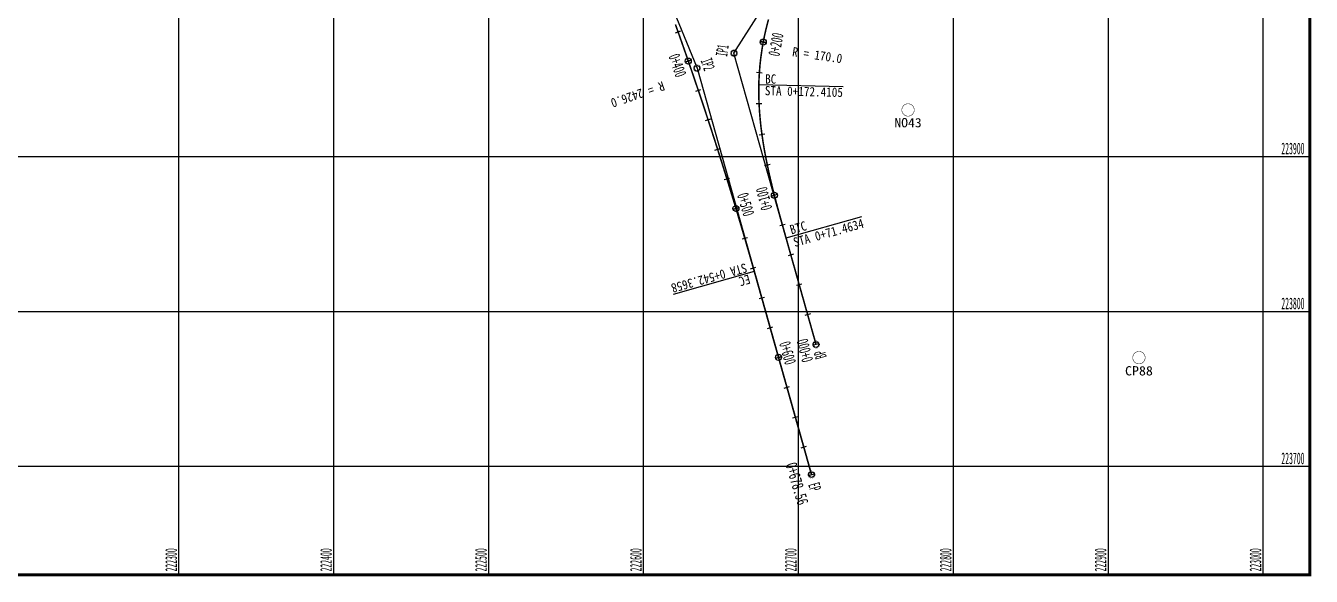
# Model space of a CAD drawing. Extents: x 221399 to 223677, y 223629 to 224581.
# Drawn here: x 222201 to 223031, y 223629 to 223984 of the extents above; entities that cross this region are included whole.
import ezdxf
from ezdxf.enums import TextEntityAlignment as Align

# ---------------------------------------------------------------- set-up
doc = ezdxf.new("R2010")
doc.units = 0
doc.header["$MEASUREMENT"] = 0
doc.layers.get('0').update_dxf_attribs({"linetype": 'CONTINUOUS'})
for name, color, linetype in [('CA-ALGN-CNTL', 2, 'CONTINUOUS'), ('CA-ALGN-IPLN', 1, 'CONTINUOUS'), ('CA-ALGN-IPSM', 2, 'CONTINUOUS'), ('CA-ALGN-STSM', 2, 'CONTINUOUS'), ('CA-ALGN-SUBL', 1, 'CONTINUOUS'), ('CA-ALGN-SUBT', 2, 'CONTINUOUS'), ('CA-ALGN-TEXT', 3, 'CONTINUOUS'), ('CV-GRID-BORD', 4, 'CONTINUOUS'), ('CV-GRID-LINE', 1, 'CONTINUOUS'), ('CV-GRID-TEXT', 4, 'CONTINUOUS'), ('CV-SURV-SYMB', 3, 'CONTINUOUS'), ('CV-SURV-TEXT', 3, 'CONTINUOUS')]:
    doc.layers.add(name, color=color, linetype=linetype)
doc.styles.add('GHS', font='DotumChe.ttf')
doc.styles.add('GTXT', font='DotumChe.ttf')

# ---------------------------------------------------------------- blocks, each defined once
blk = doc.blocks.new('CASTAMS')
blk.add_line((0, -1.5), (0, 1.5))
at = {"style": 'GTXT', "flags": 1}
for tag, p in [('XSEC_DAT', (0, -6.85)), ('STA_DST', (0, -3.62))]:
    blk.add_attdef(tag, text='', height=2.5, dxfattribs=at).set_placement(p, align=Align.MIDDLE)
blk = doc.blocks.new('CAIPMRK')
at = {"const_width": 0.1}
blk.add_lwpolyline([(-2, 0, -1), (2, 0, -1)], format="xyb", close=True, dxfattribs=at)
blk.add_circle((0, 0), 1.5)
blk = doc.blocks.new('CASTAMM')
blk.add_line((0, -1.5), (0, 1.5))
blk.add_circle((0, 0), 1.3)
at = {"style": 'GTXT', "flags": 1}
for tag, p in [('XSEC_DAT', (0, -6.85)), ('STA_DST', (0, -3.62))]:
    blk.add_attdef(tag, text='', height=2.5, dxfattribs=at).set_placement(p, align=Align.MIDDLE)
blk = doc.blocks.new('CVSVCPM')
at = {"const_width": 0.15}
blk.add_lwpolyline([(0, 2, -1), (0, -2, -1), (0, 2)], format="xyb", dxfattribs=at)
at = {"style": 'GTXT', "flags": 1}
blk.add_attdef('NO', text='', height=2.5, dxfattribs=at).set_placement((0, 4.76), align=Align.MIDDLE)

msp = doc.modelspace()

# ---------------------------------------------------------------- linework, layer by layer
at = {"layer": 'CA-ALGN-CNTL', "const_width": 1}
for points in [[(222711.3, 223778.56), (222709.95, 223783.38), (222708.59, 223788.19), (222707.24, 223793), (222705.88, 223797.81), (222704.52, 223802.63), (222703.17, 223807.44), (222701.81, 223812.25), (222701.41, 223813.7), (222701.27, 223814.18), (222700.46, 223817.06), (222699.1, 223821.88), (222697.75, 223826.69), (222696.39, 223831.5), (222695.03, 223836.32), (222693.68, 223841.13), (222692.32, 223845.94), (222691.92, 223847.35), (222690.97, 223850.75), (222689.62, 223855.57), (222688.28, 223860.39), (222686.96, 223865.21), (222685.66, 223870.04), (222684.4, 223874.88), (222683.79, 223877.3), (222683.67, 223877.78), (222683.18, 223879.73), (222682.01, 223884.59), (222680.89, 223889.46), (222679.84, 223894.35), (222678.85, 223899.25), (222677.94, 223904.16), (222677.11, 223909.1), (222676.38, 223914.04), (222675.74, 223919), (222675.21, 223923.97), (222674.8, 223928.95), (222674.71, 223930.34), (222674.51, 223933.95), (222674.34, 223938.94), (222674.31, 223943.94), (222674.35, 223946.35), (222674.42, 223948.94), (222674.69, 223953.93), (222675.09, 223958.92), (222675.65, 223963.89), (222676.35, 223968.84), (222677.19, 223973.77), (222678.18, 223978.67), (222679.32, 223983.54), (222680.59, 223988.37)], [(222620.52, 223985.12), (222622.2, 223980.41), (222623.87, 223975.69), (222625.53, 223970.98), (222627.18, 223966.26), (222628.82, 223961.53), (222630.45, 223956.81), (222632.07, 223952.08), (222633.68, 223947.34), (222635.29, 223942.61), (222636.88, 223937.87), (222638.46, 223933.13), (222640.03, 223928.38), (222641.6, 223923.63), (222643.15, 223918.88), (222644.69, 223914.12), (222646.22, 223909.36), (222647.75, 223904.6), (222649.26, 223899.83), (222650.76, 223895.07), (222652.26, 223890.29), (222652.56, 223889.34), (222653.74, 223885.52), (222655.22, 223880.74), (222655.95, 223878.35), (222656.1, 223877.87), (222656.68, 223875.96), (222658.14, 223871.18), (222659.58, 223866.39), (222661.01, 223861.6), (222662.44, 223856.81), (222663.85, 223852.01), (222665.26, 223847.21), (222666.65, 223842.41), (222668.04, 223837.61), (222669.42, 223832.8), (222670.78, 223827.99), (222671.42, 223825.71), (222672.14, 223823.18), (222673.49, 223818.37), (222674.85, 223813.55), (222676.21, 223808.74), (222677.56, 223803.93), (222678.92, 223799.12), (222679.19, 223798.15), (222679.32, 223797.67), (222680.27, 223794.3), (222681.63, 223789.49), (222682.98, 223784.68), (222684.34, 223779.86), (222685.7, 223775.05), (222687.05, 223770.24), (222688.41, 223765.43), (222689.76, 223760.61), (222691.12, 223755.8), (222692.48, 223750.99), (222693.83, 223746.18), (222695.19, 223741.36), (222696.54, 223736.55), (222697.9, 223731.74), (222699.25, 223726.93), (222700.61, 223722.11), (222701.97, 223717.3), (222703.32, 223712.49), (222704.68, 223707.67), (222706.03, 223702.86), (222707.39, 223698.05), (222708.35, 223694.62)]]:
    msp.add_lwpolyline(points, dxfattribs=at)
at = {"layer": 'CA-ALGN-IPLN'}
for p, q in [((222538.94, 224191.4), (222634.46, 223956.9)), ((222658.31, 223966.65), (222746.59, 224107.09)), ((222711.3, 223778.56), (222658.31, 223966.65)), ((222634.46, 223956.9), (222708.36, 223694.62))]:
    msp.add_line(p, q, dxfattribs=at)
at = {"layer": 'CA-ALGN-SUBL'}
for p, q in [((222674.35, 223946.35), (222728.73, 223945.14)), ((222691.92, 223847.35), (222740.82, 223861.12)), ((222671.42, 223825.71), (222619.06, 223810.96))]:
    msp.add_line(p, q, dxfattribs=at)
at = {"layer": 'CV-GRID-BORD', "const_width": 2}
msp.add_lwpolyline([(221400, 223630), (221400, 224580), (223030, 224580), (223030, 223630)], close=True, dxfattribs=at)
at = {"layer": 'CV-GRID-LINE'}
for points in [[(222300, 223630), (222300, 224580)], [(222400, 223630), (222400, 224580)], [(222500, 223630), (222500, 224580)], [(222600, 223630), (222600, 224580)], [(222700, 223630), (222700, 224580)], [(223000, 223630), (223000, 224580)], [(222800, 223630), (222800, 224283.68)], [(222900, 223630), (222900, 224283.68)], [(221400, 223900), (223030, 223900)], [(221400, 223800), (223030, 223800)], [(221400, 223700), (223030, 223700)]]:
    msp.add_lwpolyline(points, dxfattribs=at)

# ---------------------------------------------------------------- block references
at = {"layer": 'CA-ALGN-IPSM', "xscale": 1.199999999982538, "yscale": 1.200000000011642, "zscale": 1.2}
for p in [(222658.31, 223966.65), (222634.46, 223956.9), (222711.3, 223778.56), (222708.36, 223694.62)]:
    msp.add_blockref('CAIPMRK', p, dxfattribs=at)
at = {"layer": 'CA-ALGN-STSM', "yscale": 1.200000000011642, "zscale": 1.2}
for p, xscale, rotation in [((222622.2, 223980.41), 1.199999999999674, 289.5684261445022), ((222677.19, 223973.77), 1.199999999995384, 79.42397959905138), ((222628.82, 223961.53), 1.199999999998081, 289.0960169689059), ((222674.69, 223953.93), 1.200000000014673, 86.16462022209924), ((222635.29, 223942.61), 1.199999999998234, 288.623743834959), ((222674.51, 223933.95), 1.199999999996038, 92.64814990561119), ((222641.6, 223923.63), 1.200000000016076, 288.1513470127016), ((222676.38, 223914.04), 1.199999999993, 97.89236408037378), ((222647.75, 223904.6), 1.199999999999987, 287.6790676975179), ((222679.84, 223894.35), 1.19999999999361, 101.8011199883572), ((222653.74, 223885.52), 1.200000000012095, 287.206735017331), ((222684.4, 223874.88), 1.199999999991516, 104.3744463639428), ((222659.58, 223866.39), 1.200000000007702, 286.7343670520446), ((222689.62, 223855.57), 1.200000000007852, 105.6122098454246), ((222665.26, 223847.21), 1.200000000007107, 286.2619751465392), ((222695.03, 223836.32), 1.200000000002611, 105.733746653434), ((222670.78, 223827.99), 1.200000000005627, 285.7895661230244), ((222700.46, 223817.06), 1.200000000002611, 105.733746653434), ((222676.21, 223808.74), 1.200000000010503, 285.7337466547716), ((222705.88, 223797.81), 1.200000000010503, 105.7337466547716), ((222681.63, 223789.49), 1.199999999996054, 285.7337854962132), ((222711.3, 223778.56), 1.199999999988661, 105.7339233695183), ((222687.05, 223770.24), 1.199999999996054, 285.7337854962132), ((222692.48, 223750.99), 1.200000000010503, 285.7337466547716), ((222697.9, 223731.74), 1.200000000010503, 285.7337466547716), ((222703.32, 223712.49), 1.199999999998789, 285.7336087818433), ((222708.35, 223694.62), 1.200000000002611, 285.733746653434)]:
    msp.add_blockref('CASTAMS', p, dxfattribs=dict(at, xscale=xscale, rotation=rotation))
at = {"layer": 'CA-ALGN-STSM', "yscale": 1.5}
for p, xscale, rotation in [((222677.19, 223973.77), 1.500000000012785, 260.2664271399949), ((222628.82, 223961.53), 1.500000000008032, 109.1550700723553), ((222684.4, 223874.88), 1.499999999998258, 104.1223172530658), ((222659.58, 223866.39), 1.499999999988651, 106.7933296384582), ((222687.05, 223770.24), 1.499999999993436, 105.733737877879)]:
    msp.add_blockref('CASTAMM', p, dxfattribs=dict(at, xscale=xscale, rotation=rotation))
at = {"layer": 'CV-SURV-SYMB', "xscale": 2, "yscale": 2}
for p in [(222770.67, 223929.98), (222919.75, 223770.12)]:
    msp.add_blockref('CVSVCPM', p, dxfattribs=at)

# ---------------------------------------------------------------- texts
at = {"layer": 'CA-ALGN-SUBT', "style": 'GHS'}
for s, height, rotation, width, p, p2 in [('R = 170.0', 6, 351.78948, 0.880078, (222695.64, 223964.72), (222727.71, 223960.1)), ('R = 2426.0', 6, 198.94931, 0.880078, (222612.21, 223948.62), (222578.17, 223936.93)), ('BC', 6, 358.72248, 0.880078, (222678.36, 223947.06), (222685.56, 223946.9)), ('STA 0+172.4105', 6, 358.72248, 0.880078, (222678.19, 223939.47), (222728.58, 223938.34)), ('BTC', 6, 15.73378, 0.880078, (222695.35, 223849.62), (222705.74, 223852.55)), ('STA 0+71.4634', 6, 15.73378, 0.880078, (222697.62, 223841.47), (222742.67, 223854.16)), ('STA 0+542.3658', 6, 195.73375, 0.880078, (222665.73, 223831.17), (222617.22, 223817.51)), ('EC', 6, 195.73375, 0.880078, (222667.79, 223823.86), (222660.86, 223821.91)), ('BP', 7.5, 105.73378, 0.488932, (222718.27, 223770.57), (222716.91, 223775.39))]:
    msp.add_text(s, height=height, rotation=rotation, dxfattribs=dict(at, width=width)).set_placement(p, p2, align=Align.FIT)
at = {"layer": 'CA-ALGN-TEXT', "style": 'GHS'}
for s, rotation, width, p, p2 in [('0+200', 79.42388, 0.586719, (222687.62, 223964.19), (222690.38, 223978.93)), ('IP1', 81.78948, 0.488932, (222653.9, 223964.14), (222654.97, 223971.57)), ('0+400', 289.09606, 0.586719, (222615.93, 223964.66), (222620.83, 223950.49)), ('IP2', 288.94931, 0.488932, (222636.73, 223961.78), (222639.17, 223954.68)), ('0+100', 104.37436, 0.586719, (222683.14, 223866.36), (222679.42, 223880.89)), ('0+500', 286.73432, 0.586719, (222660.22, 223875.1), (222664.54, 223860.74)), ('0+600', 285.73375, 0.586719, (222687.37, 223779.36), (222691.43, 223764.92)), ('0+000', 104.37436, 0.586719, (222709.49, 223768.35), (222705.77, 223782.89)), ('0+678.56          ', 286.75846, 0.684505, (222691.45, 223701.15), (222709.62, 223640.83)), ('EP', 285.73375, 0.488932, (222706.18, 223688.15), (222707.54, 223683.34))]:
    msp.add_text(s, height=7.5, rotation=rotation, dxfattribs=dict(at, width=width)).set_placement(p, p2, align=Align.FIT)
at = {"layer": 'CV-GRID-TEXT', "style": 'GHS', "width": 0.488932}
for s, p, p2 in [('223900', (223011.64, 223901.37), (223026.64, 223901.37)), ('223800', (223011.64, 223801.37), (223026.64, 223801.37)), ('223700', (223011.64, 223701.37), (223026.64, 223701.37))]:
    msp.add_text(s, height=7.5, dxfattribs=at).set_placement(p, p2, align=Align.FIT)
for s, p, p2 in [('222300', (222298.69, 223632.08), (222298.69, 223647.08)), ('222400', (222398.69, 223632.08), (222398.69, 223647.08)), ('222500', (222498.69, 223632.08), (222498.69, 223647.08)), ('222600', (222598.69, 223632.08), (222598.69, 223647.08)), ('222700', (222698.69, 223632.08), (222698.69, 223647.08)), ('222800', (222798.69, 223632.08), (222798.69, 223647.08)), ('222900', (222898.69, 223632.08), (222898.69, 223647.08)), ('223000', (222998.69, 223632.08), (222998.69, 223647.08))]:
    msp.add_text(s, height=7.5, rotation=90, dxfattribs=at).set_placement(p, p2, align=Align.FIT)
at = {"layer": 'CV-SURV-TEXT', "style": 'GHS'}
for s, width, p, p2 in [('NO43', 1.075651, (222761.87, 223918.78), (222779.47, 223918.78)), ('CP88', 1.100098, (222910.75, 223758.62), (222928.75, 223758.62))]:
    msp.add_text(s, height=6, dxfattribs=dict(at, width=width)).set_placement(p, p2, align=Align.FIT)

doc.saveas('drawing.dxf')
